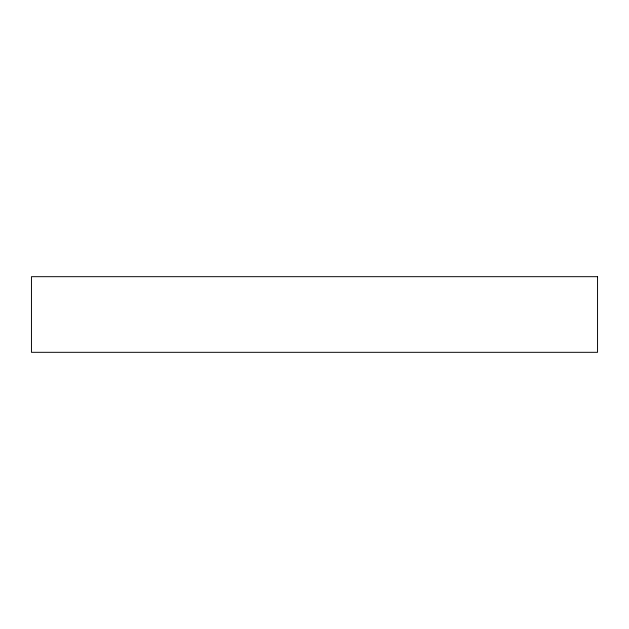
<?xml version="1.0" encoding="UTF-8"?>
<svg xmlns="http://www.w3.org/2000/svg" width="629" height="629" viewBox="0 0 629 629"><rect width="100%" height="100%" fill="white"/><g stroke="black" fill="none" stroke-linecap="round" stroke-linejoin="round"><path stroke-width="0.94" d="M597.55 276.681L31.45 276.681L31.45 352.319L597.55 352.319L597.55 276.681"/></g></svg>
